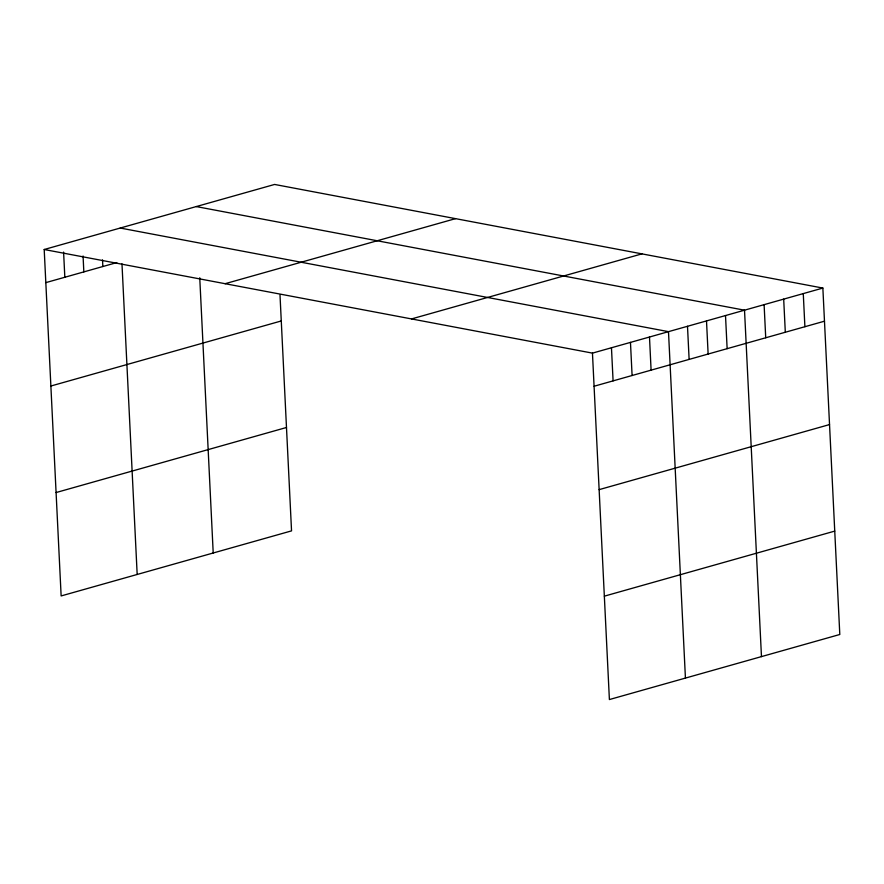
<?xml version="1.0" encoding="UTF-8"?>
<svg xmlns="http://www.w3.org/2000/svg" width="884" height="884" viewBox="0 0 884 884"><rect width="100%" height="100%" fill="white"/><g stroke="black" fill="none" stroke-linecap="round" stroke-linejoin="round"><path stroke-width="1.33" d="M44.2 249.509L274.604 184.447L822.86 288.062L839.8 634.491L609.396 699.553L592.457 353.125L44.2 249.509L61.14 595.938L291.543 530.875L280.007 295.112M45.824 282.626L116.787 262.592M225.122 283.698L455.525 218.646M50.874 386.021L281.278 320.958M411.535 318.925L641.928 253.874M56.09 492.543L286.482 427.491M592.457 353.125L822.86 288.062M594.081 386.242L824.474 321.19M599.131 489.637L829.535 424.574M604.347 596.159L834.739 531.107M196.259 206.569L744.516 310.185L761.467 656.613M120.235 228.039L668.492 331.655L685.431 678.083M803.269 293.599L804.893 326.715M783.688 299.123L785.312 332.24M764.107 304.66L765.721 337.776M725.51 315.555L727.134 348.672M706.504 320.914L708.128 354.042M687.498 326.284L689.122 359.401M649.486 337.014L651.099 370.142M630.469 342.384L632.093 375.501M611.463 347.755L613.087 380.871M199.751 277.775L213.21 552.997M121.981 263.874L137.175 574.467M102.522 259.896L102.842 266.526M83.063 255.995L83.836 271.885M63.593 252.084L64.83 277.256"/></g></svg>
